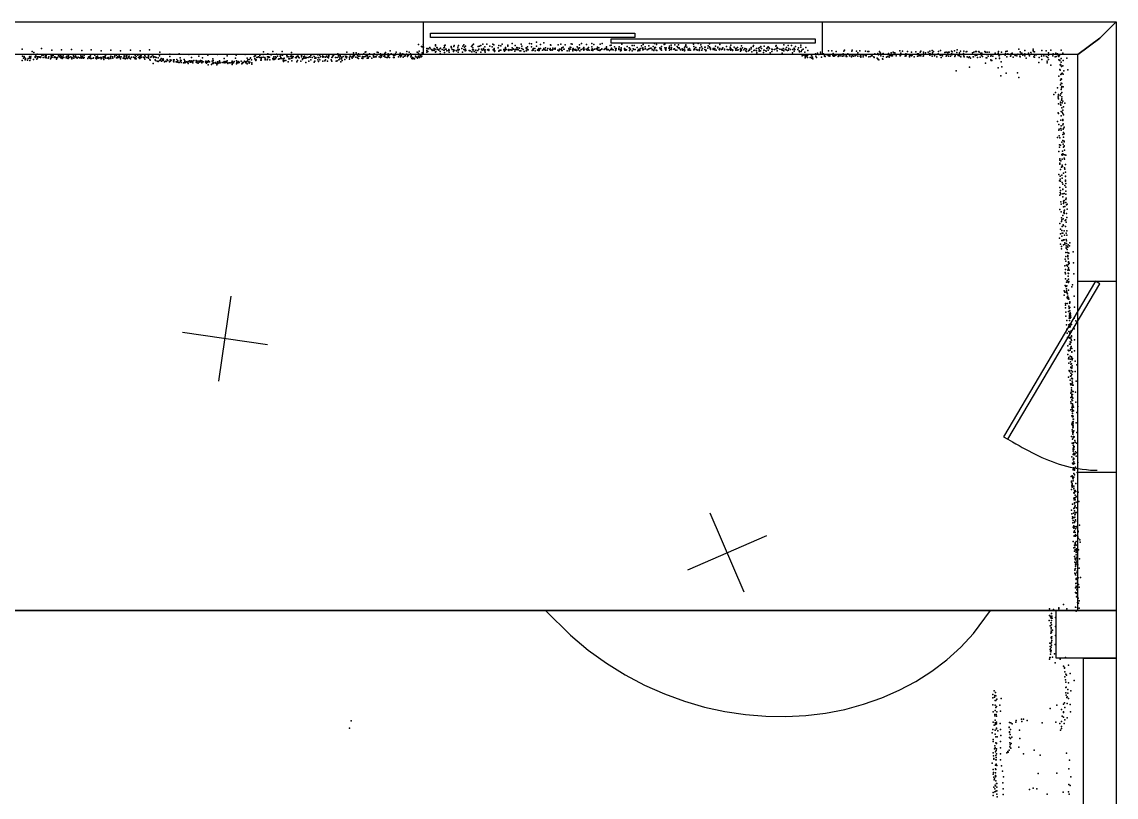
# Model space of a CAD drawing. Header units: millimetres. Extents: x -6189 to 5556, y -1270 to 18599.
# Drawn here: x 465 to 5556, y 14994 to 18599 of the extents above; entities that cross this region are included whole.
import ezdxf

# ---------------------------------------------------------------- set-up
doc = ezdxf.new("R2010")
doc.units = ezdxf.units.MM
for name, color, linetype in [('DOORS', 7, 'Continuous'), ('P', 9, 'Continuous'), ('PANOS', 10, 'Continuous'), ('ROOMS', 1, 'Continuous'), ('STRUCTS', 4, 'Continuous'), ('WALLS', 3, 'Continuous')]:
    doc.layers.add(name, color=color, linetype=linetype)

# ---------------------------------------------------------------- blocks, each defined once
blk = doc.blocks.new('5-Sliding_46')
for points in [[(-894.902, 22.9697), (55.0191, 22.9697), (55.0191, 2.96966), (-894.902, 2.96966), (-894.902, 22.9697)], [(-55.0675, -2.95703), (894.987, -2.95703), (894.987, -22.957), (-55.0675, -22.957), (-55.0675, -2.95703)]]:
    blk.add_lwpolyline(points)
blk = doc.blocks.new('1-Standard_3D')
for points in [[(-403.982, 5.64828), (253.382, 394.931), (263.573, 377.722), (-393.791, -11.5606), (-403.982, 5.64828)], [(263.573, 377.722), (275.367, 357.142), (283.15, 343.495), (290.844, 329.879), (298.429, 316.269), (305.882, 302.642), (313.184, 288.973), (320.313, 275.239), (327.249, 261.416), (333.971, 247.479), (340.456, 233.405), (346.686, 219.17), (352.638, 204.75), (358.291, 190.121), (363.626, 175.258), (368.62, 160.139), (373.253, 144.738), (377.503, 129.032), (381.351, 112.998), (384.774, 96.6102), (387.752, 79.8457), (390.265, 62.6802), (392.29, 45.0899), (393.807, 27.0508), (395.085, -0.90191)]]:
    blk.add_lwpolyline(points)

msp = doc.modelspace()

# ---------------------------------------------------------------- linework, layer by layer
at = {"layer": 'DOORS'}
for points in [[(2334.17, 18599.15), (4188.37, 18599.15), (4188.37, 18446.75), (2334.17, 18446.75), (2334.17, 18599.15)], [(5556.25, 17392.86), (5556.25, 16503.86), (5378.45, 16503.86), (5378.45, 17392.86), (5556.25, 17392.86)]]:
    msp.add_lwpolyline(points, dxfattribs=at)
at = {"layer": 'P'}
for p in [(2310, 18494), (2325, 18485), (2328, 18483), (2332, 18492), (2334, 18482), (2364, 18480), (2389, 18493), (2390, 18488), (2396, 18480), (2431, 18482), (2432, 18489), (2435, 18491), (2462, 18484), (2462, 18482), (2475, 18485), (2477, 18490), (2493, 18481), (2496, 18489), (2517, 18486), (2521, 18493), (2524, 18481), (2529, 18486), (2557, 18484), (2559, 18486), (2562, 18491), (2566, 18495), (2589, 18484), (2595, 18487), (2601, 18489), (2610, 18495), (2620, 18483), (2628, 18495), (2643, 18487), (2653, 18483), (2656, 18495), (2661, 18493), (2684, 18490), (2693, 18488), (2700, 18496), (2715, 18480), (2726, 18486), (2727, 18491), (2746, 18498), (2760, 18490), (2768, 18480), (2788, 18495), (2792, 18487), (2817, 18483), (2827, 18498), (2836, 18497), (2837, 18483), (2860, 18505), (2860, 18486), (2879, 18494), (2894, 18501), (2925, 18492), (2926, 18491), (2960, 18493), (2973, 18496), (2983, 18481), (2993, 18493), (3017, 18482), (3019, 18480), (3021, 18497), (3026, 18495), (3049, 18483), (3060, 18492), (3069, 18499), (3080, 18480), (3093, 18494), (3102, 18480), (3117, 18499), (3117, 18483), (3126, 18494), (3143, 18481), (3156, 18495), (3165, 18499), (3186, 18483), (3203, 18489), (3207, 18491), (3222, 18483), (3245, 18483), (3257, 18495), (3281, 18485), (3304, 18490), (3314, 18489), (3328, 18480), (3348, 18488), (3356, 18494), (3365, 18483), (3383, 18488), (3403, 18484), (3408, 18498), (3410, 18480), (3414, 18480), (3418, 18494), (3441, 18485), (3453, 18494), (3456, 18496), (3478, 18486), (3479, 18480), (3486, 18491), (3487, 18480), (3504, 18493), (3514, 18484), (3517, 18480), (3521, 18493), (3552, 18484), (3554, 18493), (3554, 18490), (3559, 18482), (3590, 18495), (3591, 18485), (3601, 18480), (3612, 18498), (3624, 18492), (3627, 18483), (3643, 18481), (3644, 18482), (3658, 18488), (3664, 18497), (3665, 18483), (3692, 18486), (3704, 18482), (3712, 18494), (3744, 18484), (3760, 18482), (3763, 18491), (3780, 18482), (3795, 18480), (3813, 18488), (3859, 18480), (3867, 18484), (3869, 18490), (3899, 18480), (3903, 18484), (3919, 18486), (3934, 18480), (3938, 18483), (3940, 18480), (3973, 18486), (3974, 18489), (3980, 18480), (4010, 18492), (4022, 18480), (4031, 18489), (4046, 18489), (4065, 18485), (4090, 18491), (4090, 18481), (4112, 18480), (467, 18473), (469, 18440), (473, 18430), (476, 18438), (478, 18433), (482, 18429), (495, 18429), (501, 18437), (502, 18447), (502, 18437), (503, 18431), (505, 18435), (505, 18430), (505, 18429), (507, 18437), (509, 18447), (514, 18462), (521, 18457), (527, 18438), (527, 18437), (528, 18434), (530, 18441), (537, 18449), (537, 18436), (538, 18431), (541, 18437), (546, 18437), (548, 18435), (552, 18434), (554, 18437), (556, 18475), (559, 18445), (564, 18444), (565, 18433), (574, 18447), (574, 18439), (574, 18434), (575, 18436), (577, 18433), (578, 18432), (579, 18443), (579, 18435), (587, 18430), (591, 18437), (601, 18442), (602, 18435), (602, 18432), (605, 18468), (607, 18435), (608, 18444), (611, 18443), (616, 18434), (618, 18435), (619, 18436), (623, 18434), (629, 18432), (631, 18434), (636, 18441), (640, 18437), (642, 18439), (645, 18445), (647, 18432), (648, 18440), (650, 18469), (652, 18434), (653, 18429), (656, 18436), (656, 18433), (658, 18445), (660, 18433), (671, 18432), (672, 18435), (673, 18438), (676, 18439), (678, 18430), (681, 18429), (682, 18434), (683, 18441), (683, 18439), (686, 18433), (693, 18436), (696, 18432), (697, 18470), (700, 18432), (706, 18443), (706, 18439), (707, 18430), (708, 18437), (715, 18446), (716, 18438), (716, 18435), (718, 18433), (722, 18431), (727, 18435), (733, 18432), (739, 18441), (740, 18433), (742, 18431), (743, 18435), (744, 18466), (746, 18432), (748, 18439), (751, 18434), (752, 18431), (755, 18444), (755, 18433), (773, 18429), (776, 18435), (777, 18437), (781, 18430), (783, 18439), (783, 18432), (784, 18431), (784, 18429), (785, 18442), (788, 18469), (789, 18429), (797, 18431), (798, 18432), (805, 18445), (810, 18431), (811, 18437), (811, 18430), (812, 18437), (815, 18432), (817, 18440), (819, 18433), (820, 18430), (825, 18432), (831, 18433), (835, 18465), (835, 18434), (837, 18431), (844, 18436), (845, 18436), (847, 18431), (848, 18433), (852, 18438), (853, 18435), (854, 18443), (856, 18430), (863, 18431), (867, 18433), (876, 18432), (877, 18437), (878, 18431), (879, 18429), (880, 18467), (880, 18439), (887, 18436), (887, 18435), (889, 18431), (897, 18436), (898, 18441), (905, 18444), (905, 18432), (909, 18432), (910, 18436), (914, 18435), (914, 18433), (918, 18442), (921, 18436), (921, 18433), (925, 18465), (927, 18437), (937, 18431), (941, 18429), (942, 18441), (942, 18436), (950, 18441), (950, 18436), (952, 18440), (952, 18432), (954, 18444), (957, 18429), (962, 18437), (962, 18433), (965, 18440), (967, 18430), (970, 18467), (975, 18435), (984, 18435), (987, 18435), (989, 18432), (993, 18444), (993, 18432), (993, 18432), (997, 18438), (1005, 18444), (1008, 18434), (1012, 18436), (1014, 18429), (1015, 18436), (1016, 18464), (1016, 18442), (1018, 18435), (1020, 18441), (1020, 18433), (1021, 18433), (1030, 18435), (1035, 18432), (1037, 18443), (1039, 18436), (1046, 18433), (1054, 18437), (1054, 18433), (1054, 18431), (1055, 18443), (1055, 18438), (1059, 18469), (1065, 18435), (1068, 18438), (1075, 18444), (1078, 18437), (1078, 18434), (1084, 18436), (1088, 18433), (1090, 18434), (1099, 18432), (1105, 18442), (1107, 18459), (1113, 18429), (1153, 18449), (1154, 18438), (1197, 18450), (1202, 18432), (1242, 18448), (1255, 18434), (1288, 18440), (1305, 18432), (1331, 18445), (1375, 18447), (1407, 18429), (1421, 18442), (1460, 18430), (1463, 18445), (1505, 18447), (1513, 18431), (1529, 18432), (1529, 18431), (1546, 18438), (1547, 18447), (1549, 18447), (1549, 18429), (1553, 18441), (1558, 18434), (1563, 18435), (1567, 18436), (1572, 18434), (1573, 18443), (1581, 18434), (1588, 18447), (1588, 18435), (1589, 18460), (1595, 18433), (1608, 18437), (1610, 18450), (1613, 18436), (1614, 18433), (1618, 18435), (1623, 18448), (1625, 18446), (1633, 18462), (1633, 18429), (1637, 18431), (1638, 18436), (1646, 18436), (1649, 18433), (1650, 18449), (1654, 18439), (1667, 18440), (1670, 18434), (1671, 18446), (1674, 18429), (1676, 18461), (1678, 18444), (1686, 18430), (1698, 18443), (1700, 18440), (1700, 18436), (1708, 18436), (1716, 18438), (1719, 18442), (1720, 18457), (1720, 18430), (1721, 18440), (1724, 18434), (1725, 18432), (1727, 18438), (1738, 18434), (1742, 18432), (1745, 18438), (1748, 18447), (1751, 18439), (1753, 18435), (1755, 18432), (1766, 18443), (1766, 18437), (1769, 18448), (1776, 18436), (1777, 18430), (1778, 18431), (1780, 18440), (1785, 18433), (1787, 18433), (1787, 18431), (1790, 18433), (1792, 18448), (1797, 18434), (1804, 18437), (1806, 18435), (1809, 18443), (1816, 18434), (1821, 18448), (1825, 18438), (1829, 18431), (1832, 18432), (1833, 18434), (1833, 18430), (1843, 18446), (1844, 18433), (1847, 18432), (1851, 18445), (1855, 18437), (1864, 18438), (1865, 18446), (1865, 18435), (1871, 18436), (1878, 18435), (1882, 18439), (1883, 18439), (1888, 18435), (1889, 18448), (1892, 18432), (1893, 18440), (1894, 18444), (1908, 18433), (1910, 18446), (1910, 18436), (1912, 18448), (1915, 18443), (1925, 18434), (1932, 18433), (1936, 18450), (1937, 18447), (1939, 18441), (1942, 18435), (1946, 18443), (1949, 18436), (1954, 18434), (1960, 18438), (1966, 18447), (1971, 18436), (1973, 18440), (1976, 18432), (1977, 18458), (1977, 18436), (1989, 18435), (1989, 18433), (1990, 18447), (1995, 18440), (2000, 18435), (2002, 18431), (2005, 18440), (2008, 18455), (2009, 18448), (2009, 18436), (2012, 18443), (2015, 18447), (2019, 18435), (2020, 18456), (2027, 18442), (2027, 18432), (2031, 18440), (2031, 18429), (2032, 18450), (2037, 18440), (2047, 18430), (2050, 18438), (2052, 18429), (2053, 18436), (2057, 18451), (2057, 18450), (2057, 18436), (2062, 18459), (2063, 18438), (2065, 18460), (2067, 18441), (2070, 18441), (2072, 18431), (2073, 18442), (2076, 18430), (2077, 18435), (2083, 18450), (2085, 18438), (2093, 18431), (2100, 18446), (2102, 18439), (2103, 18435), (2105, 18450), (2107, 18448), (2109, 18437), (2111, 18437), (2114, 18436), (2116, 18446), (2118, 18446), (2119, 18459), (2123, 18457), (2128, 18436), (2134, 18450), (2134, 18443), (2134, 18433), (2138, 18437), (2140, 18443), (2150, 18440), (2153, 18441), (2153, 18440), (2154, 18452), (2154, 18446), (2156, 18435), (2157, 18457), (2164, 18434), (2166, 18434), (2167, 18446), (2169, 18438), (2170, 18451), (2172, 18445), (2173, 18444), (2176, 18434), (2177, 18448), (2179, 18464), (2184, 18451), (2195, 18443), (2195, 18434), (2196, 18443), (2196, 18443), (2197, 18434), (2198, 18443), (2200, 18445), (2203, 18450), (2205, 18447), (2207, 18459), (2217, 18436), (2222, 18444), (2224, 18445), (2224, 18444), (2225, 18454), (2227, 18437), (2230, 18441), (2232, 18441), (2233, 18449), (2238, 18450), (2239, 18447), (2239, 18435), (2245, 18439), (2248, 18442), (2251, 18448), (2255, 18449), (2257, 18462), (2260, 18442), (2260, 18441), (2260, 18440), (2260, 18438), (2264, 18445), (2268, 18458), (2274, 18451), (2275, 18436), (2276, 18443), (2276, 18440), (2279, 18429), (2283, 18434), (2285, 18431), (2289, 18430), (2297, 18439), (2298, 18437), (2303, 18435), (2304, 18459), (2306, 18430), (2310, 18454), (2310, 18440), (2310, 18436), (2313, 18463), (2316, 18434), (2319, 18442), (2321, 18441), (2323, 18436), (2326, 18439), (2328, 18456), (2349, 18466), (2349, 18458), (2350, 18476), (2354, 18461), (2355, 18476), (2355, 18474), (2365, 18474), (2373, 18471), (2374, 18466), (2381, 18468), (2383, 18475), (2384, 18466), (2388, 18473), (2390, 18459), (2391, 18461), (2397, 18479), (2398, 18470), (2405, 18471), (2406, 18468), (2411, 18476), (2412, 18462), (2412, 18450), (2413, 18477), (2421, 18471), (2429, 18478), (2429, 18468), (2430, 18468), (2432, 18457), (2436, 18472), (2439, 18472), (2443, 18465), (2450, 18466), (2452, 18470), (2454, 18467), (2454, 18458), (2464, 18479), (2467, 18471), (2473, 18469), (2474, 18461), (2476, 18468), (2486, 18466), (2488, 18465), (2494, 18473), (2495, 18468), (2495, 18459), (2499, 18469), (2500, 18471), (2512, 18476), (2516, 18459), (2522, 18470), (2523, 18470), (2527, 18464), (2530, 18473), (2531, 18466), (2547, 18466), (2550, 18465), (2551, 18465), (2559, 18460), (2562, 18469), (2564, 18479), (2566, 18469), (2569, 18462), (2577, 18468), (2577, 18466), (2579, 18457), (2587, 18466), (2591, 18473), (2601, 18459), (2603, 18473), (2607, 18468), (2613, 18475), (2613, 18474), (2614, 18469), (2619, 18465), (2621, 18469), (2621, 18458), (2631, 18469), (2635, 18471), (2638, 18471), (2638, 18466), (2658, 18469), (2662, 18470), (2662, 18466), (2663, 18475), (2663, 18471), (2664, 18461), (2666, 18464), (2682, 18478), (2685, 18463), (2686, 18466), (2686, 18464), (2690, 18467), (2694, 18468), (2707, 18471), (2709, 18466), (2711, 18463), (2712, 18470), (2714, 18467), (2715, 18476), (2718, 18470), (2728, 18469), (2731, 18470), (2731, 18466), (2739, 18469), (2745, 18469), (2745, 18467), (2747, 18479), (2751, 18474), (2752, 18473), (2759, 18463), (2760, 18470), (2765, 18473), (2765, 18470), (2770, 18471), (2773, 18479), (2775, 18469), (2780, 18477), (2782, 18465), (2787, 18465), (2791, 18475), (2798, 18470), (2803, 18461), (2811, 18479), (2811, 18465), (2812, 18477), (2813, 18468), (2813, 18464), (2817, 18473), (2819, 18470), (2821, 18469), (2840, 18466), (2841, 18468), (2844, 18474), (2844, 18468), (2845, 18475), (2852, 18476), (2854, 18464), (2865, 18468), (2868, 18470), (2869, 18466), (2871, 18476), (2872, 18471), (2872, 18466), (2878, 18476), (2887, 18467), (2888, 18468), (2894, 18475), (2894, 18471), (2899, 18469), (2901, 18478), (2902, 18467), (2910, 18468), (2912, 18476), (2921, 18470), (2923, 18474), (2924, 18476), (2925, 18467), (2926, 18469), (2932, 18467), (2935, 18470), (2936, 18477), (2943, 18474), (2946, 18477), (2947, 18473), (2959, 18467), (2963, 18465), (2965, 18468), (2966, 18473), (2974, 18471), (2976, 18475), (2978, 18479), (2978, 18466), (2979, 18466), (2987, 18472), (2989, 18472), (3003, 18465), (3010, 18475), (3011, 18464), (3012, 18470), (3016, 18472), (3027, 18471), (3028, 18465), (3030, 18476), (3031, 18472), (3035, 18470), (3040, 18468), (3041, 18470), (3042, 18470), (3046, 18466), (3053, 18469), (3054, 18477), (3055, 18474), (3060, 18478), (3061, 18464), (3068, 18471), (3076, 18475), (3077, 18473), (3078, 18474), (3080, 18467), (3082, 18473), (3091, 18472), (3095, 18467), (3096, 18467), (3098, 18476), (3100, 18471), (3101, 18469), (3105, 18467), (3116, 18467), (3119, 18474), (3121, 18470), (3122, 18466), (3130, 18473), (3137, 18474), (3142, 18476), (3143, 18469), (3148, 18468), (3149, 18479), (3154, 18466), (3156, 18469), (3157, 18469), (3163, 18474), (3164, 18473), (3174, 18471), (3174, 18470), (3179, 18475), (3185, 18475), (3186, 18477), (3186, 18471), (3189, 18469), (3193, 18470), (3200, 18466), (3206, 18470), (3208, 18470), (3209, 18477), (3214, 18470), (3217, 18469), (3227, 18476), (3227, 18466), (3229, 18470), (3229, 18467), (3230, 18475), (3242, 18476), (3243, 18470), (3251, 18469), (3251, 18465), (3253, 18473), (3253, 18466), (3254, 18478), (3269, 18476), (3269, 18472), (3270, 18468), (3271, 18468), (3274, 18470), (3276, 18467), (3279, 18469), (3291, 18478), (3292, 18478), (3293, 18466), (3295, 18472), (3297, 18473), (3305, 18464), (3310, 18474), (3313, 18470), (3318, 18470), (3319, 18470), (3331, 18465), (3334, 18470), (3335, 18466), (3340, 18466), (3341, 18470), (3342, 18476), (3352, 18477), (3354, 18478), (3354, 18469), (3356, 18470), (3357, 18470), (3365, 18474), (3367, 18474), (3374, 18469), (3377, 18470), (3383, 18474), (3387, 18476), (3391, 18477), (3393, 18477), (3398, 18469), (3400, 18471), (3406, 18466), (3409, 18474), (3416, 18468), (3419, 18466), (3433, 18478), (3434, 18479), (3435, 18474), (3440, 18475), (3440, 18469), (3441, 18468), (3456, 18478), (3460, 18471), (3461, 18473), (3462, 18467), (3463, 18478), (3476, 18477), (3478, 18467), (3481, 18472), (3487, 18472), (3487, 18470), (3499, 18472), (3500, 18474), (3501, 18474), (3507, 18467), (3513, 18468), (3523, 18475), (3524, 18478), (3525, 18476), (3530, 18469), (3537, 18474), (3539, 18468), (3545, 18470), (3548, 18478), (3548, 18467), (3548, 18465), (3550, 18467), (3565, 18467), (3566, 18472), (3571, 18476), (3573, 18467), (3576, 18467), (3591, 18469), (3594, 18476), (3597, 18471), (3606, 18471), (3607, 18468), (3616, 18466), (3617, 18470), (3619, 18479), (3628, 18468), (3629, 18468), (3632, 18475), (3643, 18470), (3647, 18464), (3649, 18467), (3656, 18477), (3666, 18478), (3669, 18477), (3669, 18471), (3669, 18470), (3681, 18476), (3681, 18470), (3684, 18476), (3689, 18476), (3690, 18469), (3695, 18467), (3704, 18479), (3710, 18471), (3711, 18469), (3713, 18475), (3720, 18470), (3724, 18473), (3725, 18477), (3727, 18479), (3734, 18469), (3735, 18473), (3746, 18470), (3752, 18469), (3759, 18472), (3762, 18468), (3764, 18475), (3766, 18471), (3772, 18469), (3772, 18466), (3773, 18467), (3785, 18475), (3787, 18468), (3789, 18476), (3793, 18468), (3798, 18469), (3808, 18471), (3809, 18476), (3809, 18463), (3812, 18473), (3814, 18468), (3818, 18479), (3824, 18469), (3829, 18476), (3833, 18474), (3834, 18465), (3836, 18473), (3836, 18462), (3846, 18465), (3850, 18473), (3850, 18468), (3858, 18474), (3861, 18460), (3871, 18466), (3876, 18468), (3876, 18467), (3883, 18476), (3883, 18464), (3885, 18456), (3892, 18477), (3895, 18463), (3896, 18469), (3902, 18464), (3907, 18476), (3916, 18457), (3917, 18468), (3919, 18467), (3926, 18465), (3928, 18463), (3932, 18476), (3937, 18468), (3943, 18475), (3947, 18456), (3954, 18462), (3955, 18473), (3957, 18471), (3967, 18471), (3975, 18474), (3980, 18465), (3982, 18476), (3992, 18472), (4000, 18471), (4002, 18453), (4003, 18468), (4006, 18468), (4008, 18475), (4010, 18464), (4017, 18473), (4021, 18469), (4027, 18466), (4032, 18468), (4034, 18475), (4041, 18470), (4051, 18456), (4052, 18471), (4058, 18463), (4059, 18477), (4059, 18475), (4061, 18471), (4076, 18471), (4078, 18479), (4081, 18465), (4084, 18460), (4091, 18462), (4094, 18468), (4095, 18442), (4100, 18473), (4101, 18444), (4108, 18458), (4108, 18447), (4108, 18442), (4110, 18432), (4112, 18438), (4114, 18443), (4118, 18441), (4121, 18443), (4121, 18434), (4122, 18466), (4133, 18434), (4139, 18441), (4140, 18446), (4140, 18432), (4141, 18431), (4141, 18430), (4143, 18435), (4158, 18451), (4159, 18439), (4162, 18434), (4167, 18454), (4173, 18448), (4181, 18458), (4181, 18451), (4182, 18449), (4186, 18449), (4186, 18435), (4195, 18451), (4199, 18445), (4199, 18440), (4203, 18438), (4212, 18446), (4218, 18465), (4218, 18442), (4222, 18446), (4224, 18445), (4224, 18440), (4233, 18464), (4238, 18443), (4240, 18452), (4241, 18439), (4243, 18443), (4244, 18440), (4249, 18443), (4254, 18461), (4255, 18446), (4263, 18438), (4265, 18448), (4265, 18446), (4267, 18441), (4275, 18441), (4283, 18439), (4286, 18450), (4290, 18463), (4290, 18442), (4292, 18467), (4300, 18443), (4300, 18438), (4303, 18438), (4308, 18450), (4316, 18442), (4317, 18442), (4325, 18437), (4327, 18463), (4328, 18468), (4328, 18447), (4328, 18443), (4334, 18440), (4342, 18445), (4342, 18442), (4349, 18463), (4349, 18448), (4349, 18446), (4354, 18456), (4354, 18440), (4364, 18465), (4366, 18439), (4368, 18440), (4368, 18435), (4369, 18446), (4380, 18444), (4380, 18444), (4380, 18437), (4389, 18445), (4391, 18463), (4391, 18448), (4393, 18446), (4394, 18441), (4401, 18462), (4406, 18462), (4406, 18436), (4414, 18438), (4420, 18448), (4420, 18443), (4421, 18441), (4429, 18437), (4431, 18433), (4433, 18451), (4433, 18450), (4445, 18430), (4447, 18452), (4450, 18446), (4455, 18461), (4459, 18456), (4460, 18454), (4461, 18442), (4469, 18449), (4473, 18452), (4473, 18438), (4488, 18435), (4492, 18438), (4498, 18452), (4500, 18441), (4500, 18435), (4506, 18443), (4510, 18456), (4512, 18442), (4516, 18442), (4519, 18459), (4520, 18457), (4523, 18448), (4526, 18455), (4529, 18449), (4533, 18441), (4550, 18464), (4551, 18448), (4551, 18447), (4551, 18443), (4552, 18442), (4554, 18454), (4554, 18446), (4562, 18463), (4575, 18439), (4576, 18444), (4578, 18450), (4579, 18441), (4583, 18449), (4585, 18462), (4586, 18461), (4595, 18441), (4595, 18437), (4596, 18443), (4603, 18448), (4604, 18459), (4605, 18442), (4607, 18445), (4616, 18437), (4624, 18460), (4632, 18451), (4632, 18440), (4637, 18450), (4638, 18442), (4641, 18443), (4644, 18459), (4646, 18445), (4647, 18463), (4648, 18442), (4658, 18439), (4660, 18459), (4660, 18451), (4660, 18442), (4670, 18456), (4682, 18459), (4686, 18450), (4689, 18463), (4689, 18452), (4690, 18445), (4694, 18449), (4694, 18447), (4700, 18440), (4701, 18466), (4702, 18455), (4707, 18461), (4712, 18441), (4715, 18448), (4722, 18448), (4722, 18437), (4728, 18451), (4730, 18461), (4737, 18444), (4739, 18466), (4741, 18445), (4741, 18445), (4742, 18434), (4748, 18441), (4759, 18457), (4765, 18439), (4766, 18459), (4768, 18445), (4773, 18457), (4774, 18456), (4775, 18459), (4776, 18440), (4780, 18459), (4785, 18440), (4790, 18463), (4791, 18450), (4792, 18446), (4794, 18460), (4796, 18449), (4805, 18465), (4806, 18438), (4807, 18443), (4815, 18457), (4817, 18469), (4821, 18443), (4828, 18456), (4828, 18441), (4833, 18463), (4834, 18437), (4836, 18448), (4844, 18447), (4846, 18452), (4847, 18448), (4848, 18463), (4848, 18440), (4849, 18437), (4859, 18460), (4862, 18461), (4863, 18436), (4869, 18434), (4874, 18436), (4879, 18431), (4888, 18456), (4891, 18436), (4893, 18437), (4894, 18458), (4897, 18447), (4902, 18461), (4902, 18443), (4906, 18461), (4909, 18444), (4912, 18434), (4918, 18461), (4919, 18458), (4923, 18435), (4927, 18454), (4930, 18443), (4932, 18454), (4935, 18438), (4945, 18462), (4949, 18458), (4952, 18432), (4955, 18448), (4955, 18432), (4957, 18458), (4961, 18440), (4965, 18459), (4974, 18439), (4975, 18445), (4983, 18439), (4993, 18454), (4997, 18429), (5007, 18453), (5009, 18462), (5009, 18448), (5012, 18442), (5013, 18431), (5014, 18429), (5020, 18447), (5023, 18459), (5040, 18445), (5042, 18452), (5043, 18461), (5048, 18437), (5050, 18463), (5052, 18450), (5065, 18440), (5067, 18442), (5068, 18450), (5072, 18454), (5072, 18450), (5078, 18435), (5083, 18448), (5087, 18443), (5095, 18442), (5099, 18449), (5104, 18472), (5109, 18439), (5110, 18460), (5110, 18437), (5115, 18454), (5118, 18454), (5123, 18445), (5131, 18466), (5131, 18441), (5132, 18451), (5132, 18450), (5138, 18431), (5148, 18453), (5152, 18446), (5153, 18442), (5159, 18457), (5163, 18449), (5170, 18472), (5170, 18466), (5172, 18461), (5174, 18436), (5176, 18445), (5176, 18435), (5177, 18460), (5184, 18446), (5198, 18433), (5209, 18439), (5210, 18466), (5210, 18447), (5220, 18441), (5228, 18448), (5231, 18465), (5233, 18438), (5238, 18434), (5241, 18445), (5242, 18456), (5253, 18468), (5262, 18442), (5263, 18451), (5272, 18436), (5276, 18454), (5278, 18438), (5284, 18450), (5287, 18442), (5288, 18442), (5290, 18438), (5293, 18445), (5300, 18467), (5301, 18429), (5308, 18453), (5327, 18430), (467, 18419), (481, 18425), (481, 18423), (482, 18426), (492, 18421), (503, 18420), (519, 18425), (535, 18426), (598, 18428), (627, 18426), (698, 18427), (813, 18428), (834, 18428), (847, 18424), (870, 18427), (925, 18428), (948, 18427), (970, 18428), (992, 18428), (997, 18428), (1037, 18426), (1060, 18424), (1063, 18421), (1076, 18405), (1085, 18423), (1087, 18419), (1095, 18416), (1099, 18415), (1105, 18420), (1107, 18420), (1110, 18422), (1115, 18416), (1120, 18426), (1121, 18420), (1121, 18419), (1122, 18427), (1122, 18427), (1125, 18421), (1129, 18414), (1135, 18416), (1136, 18415), (1141, 18424), (1143, 18420), (1145, 18420), (1152, 18414), (1152, 18413), (1155, 18423), (1156, 18417), (1159, 18419), (1160, 18421), (1171, 18423), (1171, 18416), (1172, 18413), (1174, 18423), (1184, 18414), (1187, 18424), (1187, 18414), (1188, 18412), (1191, 18418), (1195, 18411), (1197, 18411), (1203, 18421), (1204, 18417), (1206, 18419), (1207, 18411), (1217, 18408), (1220, 18424), (1223, 18418), (1223, 18412), (1224, 18415), (1224, 18409), (1226, 18410), (1232, 18414), (1238, 18411), (1239, 18415), (1239, 18406), (1246, 18418), (1249, 18412), (1250, 18412), (1253, 18418), (1256, 18417), (1256, 18414), (1259, 18411), (1260, 18409), (1261, 18416), (1266, 18420), (1276, 18412), (1277, 18419), (1281, 18416), (1281, 18409), (1286, 18407), (1288, 18417), (1289, 18417), (1290, 18412), (1295, 18414), (1296, 18419), (1302, 18409), (1303, 18418), (1303, 18412), (1309, 18414), (1320, 18414), (1321, 18416), (1321, 18411), (1324, 18410), (1325, 18407), (1328, 18415), (1331, 18412), (1332, 18416), (1332, 18399), (1333, 18418), (1338, 18413), (1348, 18401), (1350, 18416), (1352, 18407), (1354, 18427), (1355, 18419), (1355, 18406), (1356, 18420), (1357, 18410), (1365, 18407), (1367, 18411), (1373, 18405), (1373, 18399), (1375, 18414), (1377, 18405), (1383, 18414), (1383, 18414), (1384, 18408), (1385, 18418), (1386, 18412), (1388, 18408), (1397, 18410), (1403, 18411), (1403, 18411), (1406, 18415), (1409, 18409), (1410, 18410), (1415, 18415), (1416, 18410), (1419, 18417), (1420, 18418), (1423, 18409), (1424, 18406), (1431, 18409), (1438, 18408), (1440, 18411), (1443, 18417), (1443, 18401), (1445, 18412), (1445, 18407), (1450, 18409), (1453, 18415), (1464, 18418), (1464, 18404), (1465, 18410), (1470, 18409), (1472, 18415), (1472, 18409), (1475, 18410), (1477, 18412), (1477, 18410), (1485, 18417), (1488, 18404), (1490, 18405), (1492, 18410), (1494, 18411), (1496, 18411), (1501, 18416), (1506, 18413), (1507, 18408), (1508, 18414), (1512, 18407), (1514, 18416), (1514, 18404), (1517, 18422), (1521, 18413), (1523, 18425), (1523, 18407), (1526, 18412), (1534, 18422), (1536, 18408), (1536, 18403), (1550, 18424), (1554, 18419), (1555, 18423), (1577, 18421), (1578, 18421), (1579, 18427), (1597, 18427), (1598, 18422), (1606, 18423), (1608, 18426), (1619, 18422), (1634, 18424), (1639, 18425), (1646, 18428), (1660, 18426), (1662, 18428), (1666, 18428), (1681, 18427), (1681, 18421), (1682, 18415), (1688, 18420), (1694, 18419), (1704, 18413), (1708, 18428), (1712, 18427), (1721, 18418), (1744, 18413), (1747, 18420), (1764, 18417), (1771, 18427), (1771, 18425), (1787, 18410), (1801, 18417), (1810, 18423), (1826, 18412), (1828, 18417), (1842, 18422), (1846, 18415), (1852, 18422), (1866, 18416), (1875, 18418), (1878, 18422), (1887, 18416), (1904, 18422), (1908, 18417), (1928, 18417), (1932, 18418), (1940, 18423), (1945, 18427), (1949, 18414), (1953, 18428), (1956, 18420), (1968, 18424), (1990, 18426), (2285, 18428), (2292, 18428), (4145, 18427), (4447, 18427), (4449, 18425), (4453, 18423), (4470, 18427), (4471, 18426), (4874, 18388), (4948, 18407), (4974, 18422), (4975, 18420), (4978, 18419), (5007, 18385), (5022, 18414), (5024, 18390), (5197, 18410), (5210, 18424), (5235, 18416), (5235, 18408), (5241, 18424), (5252, 18398), (5289, 18423), (5294, 18421), (5295, 18420), (5295, 18378), (5296, 18399), (5298, 18401), (5299, 18398), (5300, 18412), (5302, 18392), (5308, 18395), (5310, 18419), (4812, 18372), (5020, 18349), (5045, 18360), (5097, 18362), (5103, 18341), (5289, 18346), (5296, 18374), (5298, 18328), (5299, 18355), (5301, 18335), (5302, 18357), (5302, 18333), (5305, 18361), (5310, 18356), (5313, 18371), (5332, 18376), (5283, 18292), (5298, 18307), (5300, 18314), (5301, 18285), (5302, 18293), (5303, 18298), (5304, 18312), (5310, 18297), (5266, 18261), (5275, 18271), (5286, 18246), (5287, 18253), (5288, 18261), (5288, 18241), (5296, 18257), (5298, 18226), (5299, 18265), (5302, 18235), (5303, 18271), (5304, 18251), (5304, 18242), (5308, 18230), (5287, 18176), (5288, 18218), (5297, 18217), (5299, 18212), (5300, 18182), (5304, 18199), (5305, 18222), (5305, 18179), (5309, 18189), (5311, 18204), (5317, 18221), (5284, 18136), (5288, 18173), (5299, 18142), (5300, 18163), (5301, 18163), (5308, 18140), (5309, 18173), (5309, 18146), (5309, 18141), (5310, 18125), (5311, 18167), (5289, 18095), (5290, 18122), (5291, 18100), (5299, 18104), (5300, 18116), (5300, 18095), (5308, 18075), (5309, 18120), (5310, 18100), (5312, 18104), (5312, 18084), (5314, 18110), (5314, 18079), (5283, 18061), (5292, 18070), (5293, 18028), (5294, 18060), (5298, 18026), (5304, 18040), (5308, 18048), (5310, 18030), (5312, 18063), (5314, 18044), (5314, 18042), (5314, 18023), (5289, 17997), (5293, 18016), (5303, 17983), (5306, 17980), (5307, 17998), (5308, 17985), (5312, 18017), (5312, 17982), (5314, 18021), (5316, 18002), (5318, 17981), (5322, 17980), (5294, 17962), (5294, 17942), (5295, 17956), (5295, 17937), (5299, 17953), (5302, 17923), (5305, 17927), (5306, 17961), (5306, 17933), (5307, 17926), (5314, 17966), (5316, 17960), (5316, 17920), (5320, 17936), (5290, 17889), (5296, 17881), (5297, 17913), (5304, 17886), (5306, 17873), (5311, 17895), (5318, 17914), (5320, 17900), (5320, 17881), (5321, 17880), (5293, 17860), (5295, 17829), (5296, 17868), (5297, 17859), (5305, 17852), (5308, 17821), (5309, 17845), (5309, 17819), (5318, 17839), (5320, 17863), (5320, 17859), (5322, 17830), (5323, 17848), (5294, 17793), (5296, 17806), (5297, 17815), (5299, 17800), (5308, 17799), (5309, 17785), (5314, 17801), (5315, 17769), (5322, 17812), (5322, 17798), (5322, 17773), (5324, 17780), (5294, 17726), (5299, 17762), (5300, 17716), (5301, 17751), (5311, 17739), (5312, 17766), (5312, 17754), (5313, 17759), (5314, 17721), (5316, 17723), (5317, 17740), (5322, 17760), (5325, 17749), (5328, 17752), (5328, 17729), (5302, 17688), (5302, 17671), (5304, 17678), (5309, 17699), (5310, 17683), (5313, 17712), (5314, 17715), (5315, 17708), (5319, 17675), (5323, 17679), (5324, 17668), (5326, 17708), (5327, 17689), (5294, 17661), (5297, 17635), (5304, 17629), (5305, 17648), (5305, 17617), (5309, 17617), (5310, 17656), (5311, 17652), (5314, 17627), (5320, 17648), (5324, 17617), (5327, 17628), (5293, 17593), (5298, 17613), (5298, 17565), (5303, 17582), (5304, 17602), (5308, 17583), (5311, 17585), (5314, 17585), (5316, 17607), (5318, 17571), (5318, 17566), (5324, 17587), (5325, 17581), (5325, 17568), (5327, 17608), (5341, 17571), (5302, 17555), (5302, 17544), (5311, 17563), (5323, 17526), (5324, 17557), (5324, 17548), (5324, 17547), (5329, 17540), (5330, 17554), (5330, 17526), (5331, 17552), (5332, 17513), (5333, 17563), (5333, 17525), (5336, 17524), (5340, 17558), (5356, 17530), (5318, 17465), (5319, 17496), (5322, 17508), (5323, 17487), (5326, 17468), (5330, 17463), (5332, 17508), (5332, 17506), (5333, 17498), (5333, 17471), (5335, 17484), (5335, 17480), (5336, 17482), (5338, 17475), (5358, 17479), (5319, 17434), (5320, 17447), (5320, 17427), (5331, 17445), (5333, 17430), (5333, 17416), (5334, 17456), (5334, 17449), (5335, 17429), (5338, 17444), (5360, 17428), (5319, 17373), (5321, 17404), (5322, 17368), (5326, 17388), (5326, 17370), (5327, 17371), (5328, 17396), (5333, 17392), (5333, 17388), (5334, 17403), (5335, 17387), (5337, 17392), (5350, 17367), (5354, 17376), (5315, 17348), (5315, 17328), (5318, 17343), (5324, 17343), (5326, 17358), (5326, 17349), (5327, 17342), (5328, 17338), (5328, 17317), (5330, 17334), (5330, 17322), (5330, 17313), (5331, 17323), (5334, 17351), (5334, 17316), (5335, 17313), (5337, 17309), (5361, 17323), (5320, 17289), (5321, 17282), (5321, 17270), (5328, 17290), (5336, 17277), (5338, 17269), (5338, 17266), (5339, 17291), (5341, 17298), (5341, 17292), (5341, 17271), (5363, 17273), (5322, 17231), (5323, 17250), (5327, 17211), (5334, 17252), (5338, 17222), (5339, 17241), (5339, 17211), (5340, 17233), (5340, 17229), (5341, 17255), (5342, 17222), (5343, 17246), (5344, 17242), (5344, 17234), (5345, 17226), (5361, 17221), (5369, 17209), (5326, 17191), (5327, 17170), (5336, 17160), (5337, 17191), (5337, 17182), (5341, 17193), (5341, 17180), (5341, 17156), (5343, 17183), (5344, 17191), (5346, 17191), (5346, 17157), (5347, 17162), (5349, 17192), (5361, 17171), (5328, 17151), (5330, 17132), (5338, 17130), (5341, 17150), (5341, 17128), (5342, 17131), (5343, 17112), (5346, 17108), (5347, 17123), (5348, 17139), (5348, 17118), (5349, 17135), (5362, 17121), (5331, 17092), (5333, 17072), (5337, 17069), (5340, 17100), (5342, 17101), (5342, 17072), (5343, 17072), (5344, 17080), (5346, 17083), (5347, 17089), (5350, 17063), (5351, 17081), (5351, 17065), (5362, 17070), (5332, 17052), (5334, 17032), (5337, 17039), (5337, 17012), (5342, 17045), (5343, 17031), (5344, 17019), (5345, 17008), (5348, 17009), (5349, 17042), (5349, 17038), (5351, 17030), (5352, 17027), (5354, 17034), (5365, 17022), (5373, 17005), (5338, 16978), (5340, 16973), (5345, 16992), (5345, 16965), (5346, 16994), (5347, 16990), (5347, 16978), (5347, 16953), (5350, 16989), (5351, 16992), (5351, 16959), (5352, 16999), (5353, 16973), (5353, 16971), (5366, 16974), (5334, 16947), (5343, 16933), (5344, 16952), (5344, 16916), (5345, 16912), (5348, 16941), (5350, 16942), (5350, 16916), (5352, 16929), (5352, 16919), (5353, 16939), (5353, 16909), (5354, 16920), (5357, 16910), (5370, 16929), (5345, 16873), (5346, 16852), (5347, 16877), (5348, 16886), (5349, 16898), (5349, 16888), (5350, 16864), (5350, 16856), (5351, 16867), (5351, 16857), (5351, 16852), (5354, 16881), (5354, 16867), (5354, 16852), (5357, 16880), (5367, 16877), (5346, 16832), (5347, 16825), (5350, 16805), (5351, 16842), (5352, 16812), (5352, 16804), (5353, 16838), (5354, 16823), (5355, 16850), (5355, 16817), (5355, 16812), (5358, 16808), (5369, 16830), (5378, 16810), (5346, 16795), (5351, 16767), (5352, 16787), (5352, 16765), (5353, 16763), (5354, 16796), (5354, 16778), (5354, 16767), (5355, 16792), (5355, 16763), (5356, 16765), (5357, 16752), (5358, 16790), (5358, 16752), (5373, 16783), (5350, 16729), (5352, 16733), (5352, 16702), (5353, 16722), (5354, 16738), (5355, 16732), (5355, 16712), (5356, 16741), (5356, 16733), (5356, 16724), (5356, 16715), (5356, 16714), (5357, 16716), (5370, 16735), (5348, 16671), (5353, 16694), (5354, 16658), (5355, 16688), (5355, 16682), (5356, 16691), (5356, 16690), (5356, 16665), (5357, 16665), (5358, 16671), (5358, 16666), (5360, 16697), (5361, 16670), (5364, 16653), (5374, 16689), (5352, 16640), (5355, 16640), (5356, 16631), (5356, 16617), (5356, 16610), (5357, 16603), (5358, 16642), (5358, 16640), (5358, 16616), (5359, 16625), (5359, 16620), (5360, 16610), (5361, 16624), (5365, 16645), (5368, 16599), (5372, 16640), (5350, 16577), (5353, 16547), (5357, 16588), (5357, 16562), (5358, 16591), (5358, 16571), (5358, 16571), (5358, 16567), (5359, 16594), (5359, 16569), (5360, 16566), (5360, 16553), (5360, 16547), (5361, 16586), (5363, 16546), (5366, 16590), (5371, 16580), (5374, 16595), (5378, 16550), (5356, 16542), (5356, 16517), (5356, 16516), (5358, 16525), (5358, 16524), (5359, 16545), (5359, 16516), (5359, 16499), (5361, 16524), (5362, 16517), (5362, 16515), (5367, 16528), (5375, 16503), (5347, 16485), (5348, 16464), (5348, 16459), (5352, 16488), (5352, 16453), (5352, 16448), (5355, 16483), (5355, 16479), (5355, 16478), (5356, 16474), (5357, 16465), (5360, 16482), (5363, 16492), (5369, 16452), (5349, 16424), (5351, 16442), (5351, 16441), (5352, 16436), (5353, 16442), (5359, 16440), (5359, 16430), (5359, 16427), (5360, 16409), (5361, 16408), (5362, 16418), (5363, 16419), (5364, 16414), (5365, 16420), (5366, 16398), (5369, 16416), (5379, 16412), (5353, 16357), (5359, 16385), (5361, 16384), (5361, 16377), (5363, 16386), (5363, 16382), (5363, 16363), (5363, 16358), (5364, 16344), (5365, 16377), (5365, 16349), (5367, 16388), (5371, 16366), (5372, 16392), (5383, 16369), (5348, 16329), (5351, 16312), (5351, 16311), (5354, 16297), (5358, 16315), (5359, 16294), (5360, 16336), (5363, 16341), (5363, 16340), (5363, 16326), (5363, 16294), (5364, 16307), (5364, 16296), (5365, 16310), (5366, 16318), (5372, 16340), (5372, 16318), (5353, 16290), (5355, 16269), (5356, 16281), (5357, 16249), (5360, 16256), (5360, 16245), (5363, 16271), (5364, 16275), (5364, 16251), (5367, 16282), (5368, 16284), (5368, 16242), (5370, 16253), (5375, 16247), (5376, 16275), (5386, 16259), (5359, 16226), (5361, 16209), (5361, 16208), (5362, 16232), (5365, 16211), (5366, 16224), (5367, 16214), (5368, 16207), (5370, 16210), (5378, 16226), (5378, 16204), (5379, 16231), (5379, 16228), (5381, 16196), (5387, 16191), (5357, 16183), (5360, 16153), (5362, 16138), (5363, 16165), (5364, 16157), (5365, 16177), (5366, 16173), (5366, 16145), (5367, 16170), (5369, 16166), (5371, 16182), (5371, 16166), (5371, 16141), (5372, 16149), (5373, 16144), (5382, 16144), (5389, 16180), (5363, 16113), (5364, 16087), (5366, 16105), (5366, 16100), (5368, 16098), (5370, 16102), (5371, 16133), (5371, 16132), (5371, 16120), (5373, 16133), (5373, 16091), (5374, 16110), (5374, 16091), (5386, 16102), (5364, 16050), (5366, 16055), (5367, 16077), (5367, 16057), (5368, 16068), (5369, 16076), (5371, 16083), (5374, 16037), (5375, 16045), (5376, 16078), (5377, 16069), (5378, 16074), (5385, 16058), (5364, 16035), (5365, 16034), (5368, 16027), (5369, 15987), (5370, 16010), (5370, 15989), (5371, 16008), (5371, 16006), (5376, 16024), (5376, 16016), (5376, 15999), (5380, 16014), (5390, 16016), (5368, 15968), (5368, 15946), (5370, 15967), (5370, 15942), (5371, 15975), (5371, 15974), (5371, 15944), (5374, 15958), (5374, 15941), (5376, 15946), (5381, 15982), (5385, 15971), (5311, 15890), (5372, 15925), (5375, 15928), (5377, 15899), (5380, 15919), (5382, 15896), (5385, 15906), (5246, 15839), (5247, 15870), (5248, 15839), (5255, 15848), (5257, 15836), (5265, 15867), (5289, 15869), (5290, 15874), (5327, 15869), (5368, 15877), (5371, 15858), (5376, 15876), (5384, 15873), (5245, 15815), (5249, 15790), (5251, 15832), (5253, 15805), (5254, 15829), (5254, 15826), (5254, 15805), (5254, 15782), (5256, 15815), (5256, 15795), (5258, 15826), (5274, 15829), (5275, 15788), (5253, 15757), (5254, 15777), (5254, 15765), (5254, 15758), (5254, 15737), (5255, 15763), (5255, 15760), (5255, 15740), (5256, 15731), (5257, 15739), (5260, 15771), (5274, 15745), (5248, 15710), (5250, 15694), (5250, 15681), (5251, 15684), (5252, 15709), (5254, 15692), (5255, 15715), (5256, 15701), (5256, 15701), (5257, 15722), (5273, 15703), (5246, 15635), (5248, 15643), (5249, 15643), (5251, 15672), (5251, 15658), (5253, 15669), (5254, 15676), (5260, 15645), (5269, 15660), (5296, 15635), (5320, 15643), (5272, 15618), (5311, 15603), (5316, 15597), (5316, 15594), (5335, 15608), (5317, 15577), (5317, 15554), (5320, 15539), (5322, 15565), (5323, 15528), (5325, 15561), (5342, 15569), (5361, 15536), (4989, 15489), (4995, 15480), (5322, 15479), (5323, 15503), (5324, 15505), (5331, 15494), (5332, 15477), (5335, 15525), (5345, 15488), (4982, 15455), (4983, 15471), (4991, 15459), (4992, 15466), (4993, 15444), (4997, 15465), (4997, 15444), (5001, 15449), (5021, 15452), (5311, 15426), (5316, 15432), (5324, 15468), (5327, 15457), (5329, 15461), (5329, 15430), (5334, 15452), (4982, 15423), (4985, 15391), (4992, 15378), (4993, 15396), (4994, 15421), (4997, 15411), (4998, 15378), (5000, 15415), (5001, 15391), (5015, 15422), (5018, 15394), (5250, 15406), (5280, 15421), (5302, 15401), (5312, 15390), (5312, 15387), (5318, 15411), (5343, 15424), (5344, 15391), (1997, 15349), (4985, 15343), (4985, 15342), (4989, 15328), (4992, 15372), (4994, 15352), (4994, 15339), (4995, 15331), (4999, 15370), (5000, 15343), (5000, 15334), (5017, 15336), (5061, 15341), (5067, 15339), (5072, 15335), (5090, 15343), (5091, 15350), (5116, 15357), (5117, 15346), (5125, 15357), (5143, 15351), (5212, 15340), (5276, 15343), (5294, 15337), (5302, 15346), (5306, 15370), (5311, 15366), (5314, 15337), (5317, 15354), (5328, 15362), (1989, 15315), (4980, 15293), (4982, 15309), (4993, 15306), (4994, 15287), (4996, 15275), (4999, 15315), (5000, 15311), (5003, 15274), (5006, 15302), (5019, 15308), (5020, 15280), (5059, 15320), (5059, 15317), (5061, 15297), (5061, 15295), (5064, 15285), (5065, 15308), (5071, 15273), (5107, 15305), (5297, 15306), (5302, 15322), (5302, 15313), (4985, 15262), (4985, 15252), (4992, 15233), (4994, 15223), (4996, 15247), (4999, 15244), (5000, 15245), (5018, 15223), (5019, 15252), (5061, 15271), (5062, 15246), (5062, 15228), (5064, 15237), (5065, 15266), (5066, 15222), (5068, 15243), (5104, 15226), (5108, 15266), (4984, 15200), (4986, 15186), (4988, 15173), (4990, 15218), (4995, 15204), (4997, 15187), (4998, 15210), (4998, 15178), (4999, 15219), (5000, 15195), (5018, 15195), (5048, 15200), (5052, 15206), (5054, 15203), (5058, 15213), (5125, 15196), (5175, 15213), (5203, 15189), (5325, 15199), (4979, 15152), (4984, 15122), (4987, 15170), (4995, 15142), (4995, 15126), (4996, 15168), (4997, 15123), (4998, 15167), (4998, 15147), (5002, 15141), (5019, 15168), (5023, 15140), (5336, 15125), (5340, 15166), (4985, 15100), (4986, 15108), (4988, 15086), (4989, 15075), (4991, 15079), (4995, 15107), (4995, 15094), (4995, 15089), (4997, 15092), (4997, 15069), (5027, 15114), (5033, 15088), (5193, 15104), (5281, 15106), (5346, 15088), (4987, 15041), (4992, 15033), (4992, 15019), (4994, 15049), (4995, 15047), (4996, 15021), (5000, 15057), (5001, 15058), (5001, 15023), (5002, 15041), (5029, 15060), (5031, 15033), (5153, 15030), (5170, 15035), (5187, 15032), (5335, 15019), (5336, 15053), (5343, 15048), (4984, 15016), (4984, 15002), (5001, 15007), (5003, 14996), (5030, 15006), (5236, 15007), (5310, 15017), (5338, 15007)]:
    msp.add_point(p, dxfattribs=at)
at = {"layer": 'PANOS'}
for points in [[(1381.66, 16927.58), (1439.42, 17323.39)], [(1608.44, 17096.61), (1212.63, 17154.37)], [(3826.38, 15947.22), (3667.93, 16314.5)], [(3563.52, 16051.64), (3930.8, 16210.09)]]:
    msp.add_lwpolyline(points, dxfattribs=at)
at = {"layer": 'ROOMS'}
for points in [[(5378.45, 18446.75), (-2216.15, 18446.75), (-2216.15, 15862.3), (5378.45, 15862.3), (5378.45, 18446.75)], [(-247.65, 10814.05), (1219.2, 10814.05), (2254.25, 10814.05), (4013.2, 10814.05), (5403.85, 10814.05), (5403.85, 15640.05), (5276.85, 15640.05), (5276.85, 15862.3), (5378.45, 15862.3), (-2216.15, 15862.3), (-2114.55, 15862.3), (-2114.55, 15557.5), (-2216.15, 15557.5), (-2216.15, 12966.7), (-2063.75, 12966.7), (-2063.75, 12065), (-590.55, 12065), (-590.55, 10814.05), (-247.65, 10814.05)]]:
    msp.add_lwpolyline(points, close=True, dxfattribs=at)
at = {"layer": 'STRUCTS'}
for points in [[(5480.05, 15862.3), (-2235.2, 15862.3)], [(2901.95, 15862.3), (3018.25, 15746.38), (3100.2, 15677.98), (3185.22, 15616.6), (3272.88, 15562.17), (3362.78, 15514.62), (3454.5, 15473.87), (3547.63, 15439.87), (3641.76, 15412.53), (3736.47, 15391.8), (3831.36, 15377.6), (3926.01, 15369.86), (4020.01, 15368.5), (4112.95, 15373.47), (4204.41, 15384.69), (4293.99, 15402.09), (4381.26, 15425.6), (4465.83, 15455.15), (4547.27, 15490.68), (4625.18, 15532.1), (4699.14, 15579.36), (4768.74, 15632.37), (4833.56, 15691.08), (4893.21, 15755.41), (4972.05, 15862.3)]]:
    msp.add_lwpolyline(points, dxfattribs=at)
at = {"layer": 'WALLS'}
for points in [[(-2368.55, 18599.15), (5556.25, 18599.15), (5480.05, 18522.95), (5378.45, 18446.75), (-2216.15, 18446.75), (-2235.2, 18522.95), (-2368.55, 18599.15)], [(5556.25, 18599.15), (5556.25, 15862.3), (5480.05, 15862.3), (5378.45, 15862.3), (5378.45, 18446.75), (5480.05, 18522.95), (5556.25, 18599.15)], [(5556.25, 15862.3), (5556.25, 15640.05), (5480.05, 15640.05), (5276.85, 15640.05), (5276.85, 15862.3), (5480.05, 15862.3), (5556.25, 15862.3)], [(5556.25, 15640.05), (5556.25, 10756.9), (5480.05, 10756.9), (5403.85, 10814.05), (5403.85, 15640.05), (5480.05, 15640.05), (5556.25, 15640.05)]]:
    msp.add_lwpolyline(points, dxfattribs=at)

# ---------------------------------------------------------------- block references
at = {"layer": 'DOORS', "xscale": -1, "yscale": -1}
msp.add_blockref('5-Sliding_46', (3261.3, 18523), dxfattribs=at)
at = {"layer": 'DOORS', "xscale": 1.1, "yscale": -1.1, "rotation": 270}
msp.add_blockref('1-Standard_3D', (5467.3, 16948.4), dxfattribs=at)

doc.saveas('drawing.dxf')
